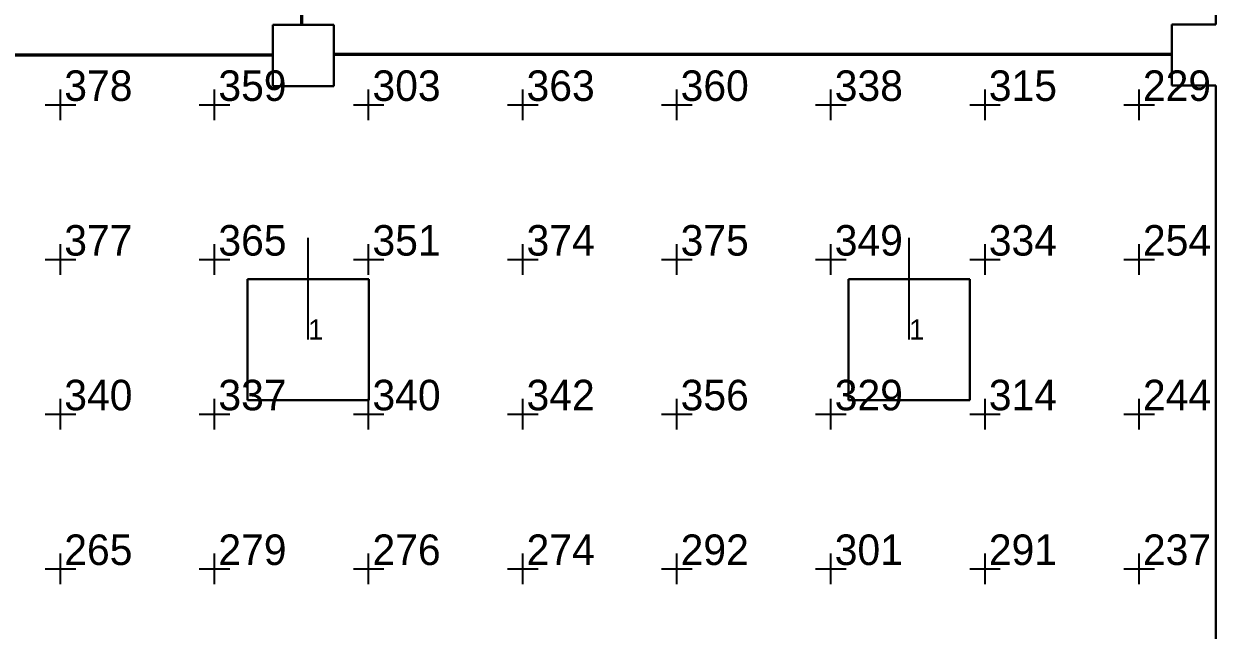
# Model space of a CAD drawing. Extents: x 0 to 48.1, y 0 to 23.7.
# Drawn here: x 28.95 to 34.8, y 3.88 to 6.86 of the extents above; entities that cross this region are included whole.
import ezdxf

# ---------------------------------------------------------------- set-up
doc = ezdxf.new("R2010")
doc.units = 0
doc.header["$MEASUREMENT"] = 0
for name, color, linetype in [('DLXFURN', 5, 'Continuous'), ('DLXLUM', 1, 'Continuous'), ('DLXLUMEX', 1, 'Continuous'), ('DLXSCENE', 7, 'Continuous'), ('DLXVAL', 3, 'Continuous')]:
    doc.layers.add(name, color=color, linetype=linetype)

# ---------------------------------------------------------------- blocks, each defined once
blk = doc.blocks.new('*U66')
at = {"color": 1}
blk.add_line((0, 0), (0, 0.5), dxfattribs=at)
for p, q in [((0.2975, 0.2975), (-0.2975, 0.2975)), ((-0.2975, 0.2975), (-0.2975, -0.2975)), ((-0.2975, 0.2975), (-0.2975, -0.2975)), ((-0.2975, -0.2975), (-0.2975, 0.2975)), ((-0.2975, 0.2975), (-0.2975, 0.2975)), ((0.2975, 0.2975), (-0.2975, 0.2975)), ((-0.2975, 0.2975), (-0.2975, 0.2975)), ((-0.2975, 0.2975), (0.2975, 0.2975)), ((-0.2975, -0.2975), (-0.2975, 0.2975)), ((-0.2975, 0.2975), (0.2975, 0.2975)), ((0.2975, -0.2975), (0.2975, 0.2975)), ((0.2975, 0.2975), (0.2975, 0.2975)), ((0.2975, -0.2975), (0.2975, 0.2975)), ((0.2975, 0.2975), (0.2975, 0.2975)), ((0.2975, 0.2975), (0.2975, -0.2975)), ((0.2975, 0.2975), (0.2975, -0.2975)), ((-0.2975, -0.2975), (0.2975, -0.2975)), ((-0.2975, -0.2975), (0.2975, -0.2975)), ((0.2975, -0.2975), (-0.2975, -0.2975)), ((-0.2975, -0.2975), (-0.2975, -0.2975)), ((-0.2975, -0.2975), (-0.2975, -0.2975)), ((0.2975, -0.2975), (-0.2975, -0.2975)), ((0.2975, -0.2975), (0.2975, -0.2975)), ((0.2975, -0.2975), (0.2975, -0.2975))]:
    blk.add_line(p, q)
at = {"layer": 'DLXLUMEX', "color": 7}
blk.add_text('1', height=0.1, dxfattribs=at).set_placement((0, 0))
blk = doc.blocks.new('*U68')
at = {"color": 1}
blk.add_line((0, 0), (0, 0.5), dxfattribs=at)
for p, q in [((0.2975, 0.2975), (-0.2975, 0.2975)), ((-0.2975, 0.2975), (-0.2975, -0.2975)), ((-0.2975, 0.2975), (-0.2975, -0.2975)), ((-0.2975, -0.2975), (-0.2975, 0.2975)), ((-0.2975, 0.2975), (-0.2975, 0.2975)), ((0.2975, 0.2975), (-0.2975, 0.2975)), ((-0.2975, 0.2975), (-0.2975, 0.2975)), ((-0.2975, 0.2975), (0.2975, 0.2975)), ((-0.2975, -0.2975), (-0.2975, 0.2975)), ((-0.2975, 0.2975), (0.2975, 0.2975)), ((0.2975, -0.2975), (0.2975, 0.2975)), ((0.2975, 0.2975), (0.2975, 0.2975)), ((0.2975, -0.2975), (0.2975, 0.2975)), ((0.2975, 0.2975), (0.2975, 0.2975)), ((0.2975, 0.2975), (0.2975, -0.2975)), ((0.2975, 0.2975), (0.2975, -0.2975)), ((-0.2975, -0.2975), (0.2975, -0.2975)), ((-0.2975, -0.2975), (0.2975, -0.2975)), ((0.2975, -0.2975), (-0.2975, -0.2975)), ((-0.2975, -0.2975), (-0.2975, -0.2975)), ((-0.2975, -0.2975), (-0.2975, -0.2975)), ((0.2975, -0.2975), (-0.2975, -0.2975)), ((0.2975, -0.2975), (0.2975, -0.2975)), ((0.2975, -0.2975), (0.2975, -0.2975))]:
    blk.add_line(p, q)
at = {"layer": 'DLXLUMEX', "color": 7}
blk.add_text('1', height=0.1, dxfattribs=at).set_placement((0, 0))
blk = doc.blocks.new('*U101')
for p, q in [((-2.05, 0.0025), (-2.05, -0.0025)), ((-2.05, -0.0025), (-2.05, 0.0025)), ((-2.05, 0.0025), (-2.05, 0.0025)), ((1.9212, 0.0025), (-2.05, 0.0025)), ((-2.05, 0.0025), (-2.05, 0.0025)), ((-2.05, 0.0025), (1.9212, 0.0025)), ((1.9212, 0.0025), (1.9212, 0.0025)), ((-2.05, -0.0025), (-2.05, -0.0025)), ((1.9212, -0.0025), (-2.05, -0.0025)), ((-2.05, -0.0025), (-2.05, -0.0025)), ((-2.05, -0.0025), (1.9212, -0.0025)), ((1.9212, -0.0025), (1.9212, -0.0025))]:
    blk.add_line(p, q)
blk = doc.blocks.new('*U102')
for p, q in [((-2.0811, 0.0025), (2.0327, 0.0025)), ((2.0327, 0.0025), (-2.0811, 0.0025)), ((-2.0811, 0.0025), (-2.0811, 0.0025)), ((2.0327, 0.0025), (2.0327, 0.0025)), ((-2.0811, -0.0025), (-2.0811, -0.0025)), ((-2.0811, -0.0025), (2.0327, -0.0025)), ((2.0327, -0.0025), (-2.0811, -0.0025)), ((2.0327, -0.0025), (2.0327, -0.0025))]:
    blk.add_line(p, q)
blk = doc.blocks.new('*U126')
for p, q in [((0.0025, 1.5), (-0.0025, 1.5)), ((-0.0025, 1.5), (-0.0025, 1.5)), ((-0.0025, 1.5), (0.0025, 1.5)), ((-0.0025, -1.4044), (-0.0025, 1.5)), ((-0.0025, 1.5), (-0.0025, 1.5)), ((-0.0025, 1.5), (-0.0025, -1.4044)), ((0.0025, 1.5), (0.0025, 1.5)), ((0.0025, -1.4044), (0.0025, 1.5)), ((0.0025, 1.5), (0.0025, 1.5)), ((0.0025, 1.5), (0.0025, -1.4044)), ((-0.0025, -1.4044), (-0.0025, -1.4044)), ((0.0025, -1.4044), (0.0025, -1.4044))]:
    blk.add_line(p, q)
blk = doc.blocks.new('*U136')
for p, q in [((34.7981, 6.855), (34.7963, 12.9223)), ((34.7963, 12.9223), (34.7981, 6.855)), ((34.7981, 6.855), (34.7981, 6.855)), ((34.7981, 6.555), (34.7981, 6.555)), ((34.7981, 6.555), (34.8, 0)), ((34.8, 0), (34.7981, 6.555))]:
    blk.add_line(p, q)
blk = doc.blocks.new('*U137')
for p, q in [((34.7963, 12.9223), (34.7981, 6.855)), ((30.4687, 6.8518), (30.1687, 6.8518)), ((30.1687, 6.8518), (30.1687, 6.5518)), ((30.4687, 6.5518), (30.4687, 6.8518)), ((34.7981, 6.855), (34.5825, 6.855)), ((34.5825, 6.855), (34.5825, 6.555)), ((30.1687, 6.5518), (30.4687, 6.5518)), ((34.5825, 6.555), (34.7981, 6.555)), ((34.7981, 6.555), (34.8, 0))]:
    blk.add_line(p, q)
blk = doc.blocks.new('*U138')
for p, q in [((34.7981, 6.855), (34.7963, 12.9223)), ((30.1687, 6.5518), (30.1687, 6.8518)), ((30.1687, 6.8518), (30.4687, 6.8518)), ((30.4687, 6.8518), (30.4687, 6.5518)), ((34.5825, 6.855), (34.7981, 6.855)), ((34.5825, 6.555), (34.5825, 6.855)), ((30.4687, 6.5518), (30.1687, 6.5518)), ((34.7981, 6.555), (34.5825, 6.555)), ((34.8, 0), (34.7981, 6.555))]:
    blk.add_line(p, q)
blk = doc.blocks.new('*U146')
for p, q in [((-0.15, 0.15), (-0.15, -0.15)), ((-0.15, -0.15), (-0.15, 0.15)), ((-0.15, 0.15), (-0.15, 0.15)), ((0.15, 0.15), (-0.15, 0.15)), ((-0.15, 0.15), (-0.15, 0.15)), ((-0.15, 0.15), (0.15, 0.15)), ((0.15, 0.15), (0.15, 0.15)), ((0.15, -0.15), (0.15, 0.15)), ((0.15, 0.15), (0.15, 0.15)), ((0.15, 0.15), (0.15, -0.15)), ((-0.15, -0.15), (-0.15, -0.15)), ((-0.15, -0.15), (0.15, -0.15)), ((0.15, -0.15), (-0.15, -0.15)), ((-0.15, -0.15), (-0.15, -0.15)), ((0.15, -0.15), (0.15, -0.15)), ((0.15, -0.15), (0.15, -0.15))]:
    blk.add_line(p, q)
blk = doc.blocks.new('*U148')
for p, q in [((-0.15, 0.15), (-0.15, -0.15)), ((-0.15, -0.15), (-0.15, 0.15)), ((-0.15, 0.15), (-0.15, 0.15)), ((0.0656, 0.15), (-0.15, 0.15)), ((-0.15, 0.15), (-0.15, 0.15)), ((-0.15, 0.15), (0.0656, 0.15)), ((0.0656, 0.15), (0.0656, 0.15)), ((-0.15, -0.15), (-0.15, -0.15)), ((0.0656, -0.15), (-0.15, -0.15)), ((-0.15, -0.15), (-0.15, -0.15)), ((-0.15, -0.15), (0.0656, -0.15)), ((0.0656, -0.15), (0.0656, -0.15))]:
    blk.add_line(p, q)
blk = doc.blocks.new('*U149')
for p, q in [((34.7989, 3.9661), (34.7982, 6.4661)), ((34.7982, 6.4661), (34.7982, 6.4661)), ((34.7982, 6.4661), (34.7989, 3.9661)), ((34.7989, 3.9661), (34.7989, 3.9661))]:
    blk.add_line(p, q)
blk = doc.blocks.new('*U152')
for p, q in [((29.1261, 6.385, 0.7), (29.1261, 6.535, 0.7)), ((29.8826, 6.385, 0.7), (29.8826, 6.535, 0.7)), ((30.6391, 6.385, 0.7), (30.6391, 6.535, 0.7)), ((31.3957, 6.385, 0.7), (31.3957, 6.535, 0.7)), ((32.1522, 6.385, 0.7), (32.1522, 6.535, 0.7)), ((32.9087, 6.385, 0.7), (32.9087, 6.535, 0.7)), ((33.6652, 6.385, 0.7), (33.6652, 6.535, 0.7)), ((34.4217, 6.385, 0.7), (34.4217, 6.535, 0.7)), ((29.0511, 6.46, 0.7), (29.2011, 6.46, 0.7)), ((29.8076, 6.46, 0.7), (29.9576, 6.46, 0.7)), ((30.5641, 6.46, 0.7), (30.7141, 6.46, 0.7)), ((31.3207, 6.46, 0.7), (31.4707, 6.46, 0.7)), ((32.0772, 6.46, 0.7), (32.2272, 6.46, 0.7)), ((32.8337, 6.46, 0.7), (32.9837, 6.46, 0.7)), ((33.5902, 6.46, 0.7), (33.7402, 6.46, 0.7)), ((34.3467, 6.46, 0.7), (34.4967, 6.46, 0.7)), ((29.1261, 5.625, 0.7), (29.1261, 5.775, 0.7)), ((29.8826, 5.625, 0.7), (29.8826, 5.775, 0.7)), ((30.6391, 5.625, 0.7), (30.6391, 5.775, 0.7)), ((31.3957, 5.625, 0.7), (31.3957, 5.775, 0.7)), ((32.1522, 5.625, 0.7), (32.1522, 5.775, 0.7)), ((32.9087, 5.625, 0.7), (32.9087, 5.775, 0.7)), ((33.6652, 5.625, 0.7), (33.6652, 5.775, 0.7)), ((34.4217, 5.625, 0.7), (34.4217, 5.775, 0.7)), ((29.0511, 5.7, 0.7), (29.2011, 5.7, 0.7)), ((29.8076, 5.7, 0.7), (29.9576, 5.7, 0.7)), ((30.5641, 5.7, 0.7), (30.7141, 5.7, 0.7)), ((31.3207, 5.7, 0.7), (31.4707, 5.7, 0.7)), ((32.0772, 5.7, 0.7), (32.2272, 5.7, 0.7)), ((32.8337, 5.7, 0.7), (32.9837, 5.7, 0.7)), ((33.5902, 5.7, 0.7), (33.7402, 5.7, 0.7)), ((34.3467, 5.7, 0.7), (34.4967, 5.7, 0.7)), ((29.1261, 4.865, 0.7), (29.1261, 5.015, 0.7)), ((29.8826, 4.865, 0.7), (29.8826, 5.015, 0.7)), ((30.6391, 4.865, 0.7), (30.6391, 5.015, 0.7)), ((31.3957, 4.865, 0.7), (31.3957, 5.015, 0.7)), ((32.1522, 4.865, 0.7), (32.1522, 5.015, 0.7)), ((32.9087, 4.865, 0.7), (32.9087, 5.015, 0.7)), ((33.6652, 4.865, 0.7), (33.6652, 5.015, 0.7)), ((34.4217, 4.865, 0.7), (34.4217, 5.015, 0.7)), ((29.0511, 4.94, 0.7), (29.2011, 4.94, 0.7)), ((29.8076, 4.94, 0.7), (29.9576, 4.94, 0.7)), ((30.5641, 4.94, 0.7), (30.7141, 4.94, 0.7)), ((31.3207, 4.94, 0.7), (31.4707, 4.94, 0.7)), ((32.0772, 4.94, 0.7), (32.2272, 4.94, 0.7)), ((32.8337, 4.94, 0.7), (32.9837, 4.94, 0.7)), ((33.5902, 4.94, 0.7), (33.7402, 4.94, 0.7)), ((34.3467, 4.94, 0.7), (34.4967, 4.94, 0.7)), ((29.1261, 4.105, 0.7), (29.1261, 4.255, 0.7)), ((29.8826, 4.105, 0.7), (29.8826, 4.255, 0.7)), ((30.6391, 4.105, 0.7), (30.6391, 4.255, 0.7)), ((31.3957, 4.105, 0.7), (31.3957, 4.255, 0.7)), ((32.1522, 4.105, 0.7), (32.1522, 4.255, 0.7)), ((32.9087, 4.105, 0.7), (32.9087, 4.255, 0.7)), ((33.6652, 4.105, 0.7), (33.6652, 4.255, 0.7)), ((34.4217, 4.105, 0.7), (34.4217, 4.255, 0.7)), ((29.0511, 4.18, 0.7), (29.2011, 4.18, 0.7)), ((29.8076, 4.18, 0.7), (29.9576, 4.18, 0.7)), ((30.5641, 4.18, 0.7), (30.7141, 4.18, 0.7)), ((31.3207, 4.18, 0.7), (31.4707, 4.18, 0.7)), ((32.0772, 4.18, 0.7), (32.2272, 4.18, 0.7)), ((32.8337, 4.18, 0.7), (32.9837, 4.18, 0.7)), ((33.5902, 4.18, 0.7), (33.7402, 4.18, 0.7)), ((34.3467, 4.18, 0.7), (34.4967, 4.18, 0.7))]:
    blk.add_line(p, q)
at = {"layer": 'DLXVAL'}
for s, p in [('378', (29.1448, 6.4787, 0.7)), ('359', (29.9014, 6.4787, 0.7)), ('303', (30.6579, 6.4787, 0.7)), ('363', (31.4144, 6.4787, 0.7)), ('360', (32.1709, 6.4787, 0.7)), ('338', (32.9274, 6.4787, 0.7)), ('315', (33.684, 6.4787, 0.7)), ('229', (34.4405, 6.4787, 0.7)), ('377', (29.1448, 5.7187, 0.7)), ('365', (29.9014, 5.7187, 0.7)), ('351', (30.6579, 5.7187, 0.7)), ('374', (31.4144, 5.7187, 0.7)), ('375', (32.1709, 5.7187, 0.7)), ('349', (32.9274, 5.7187, 0.7)), ('334', (33.684, 5.7187, 0.7)), ('254', (34.4405, 5.7187, 0.7)), ('340', (29.1448, 4.9587, 0.7)), ('337', (29.9014, 4.9587, 0.7)), ('340', (30.6579, 4.9587, 0.7)), ('342', (31.4144, 4.9587, 0.7)), ('356', (32.1709, 4.9587, 0.7)), ('329', (32.9274, 4.9587, 0.7)), ('314', (33.684, 4.9587, 0.7)), ('244', (34.4405, 4.9587, 0.7)), ('265', (29.1448, 4.1987, 0.7)), ('279', (29.9014, 4.1987, 0.7)), ('276', (30.6579, 4.1987, 0.7)), ('274', (31.4144, 4.1987, 0.7)), ('292', (32.1709, 4.1987, 0.7)), ('301', (32.9274, 4.1987, 0.7)), ('291', (33.684, 4.1987, 0.7)), ('237', (34.4405, 4.1987, 0.7))]:
    blk.add_text(s, height=0.15, dxfattribs=at).set_placement(p)

msp = doc.modelspace()

# ---------------------------------------------------------------- block references
at = {"layer": 'DLXFURN'}
for name, p in [('*U126', (30.3109, 8.2563)), ('*U101', (28.2474, 6.705)), ('*U102', (32.5498, 6.7075))]:
    msp.add_blockref(name, p, dxfattribs=at)
at = {"layer": 'DLXLUM'}
for name, p in [('*U66', (30.3423, 5.3058)), ('*U68', (33.2929, 5.3058))]:
    msp.add_blockref(name, p, dxfattribs=at)
at = {"layer": 'DLXSCENE'}
for name, p in [('*U136', (0, 0)), ('*U137', (0, 0)), ('*U138', (0, 0)), ('*U149', (0, 0)), ('*U146', (30.3187, 6.7018)), ('*U148', (34.7325, 6.705))]:
    msp.add_blockref(name, p, dxfattribs=at)
at = {"layer": 'DLXVAL'}
msp.add_blockref('*U152', (0, 0), dxfattribs=at)

doc.saveas('drawing.dxf')
